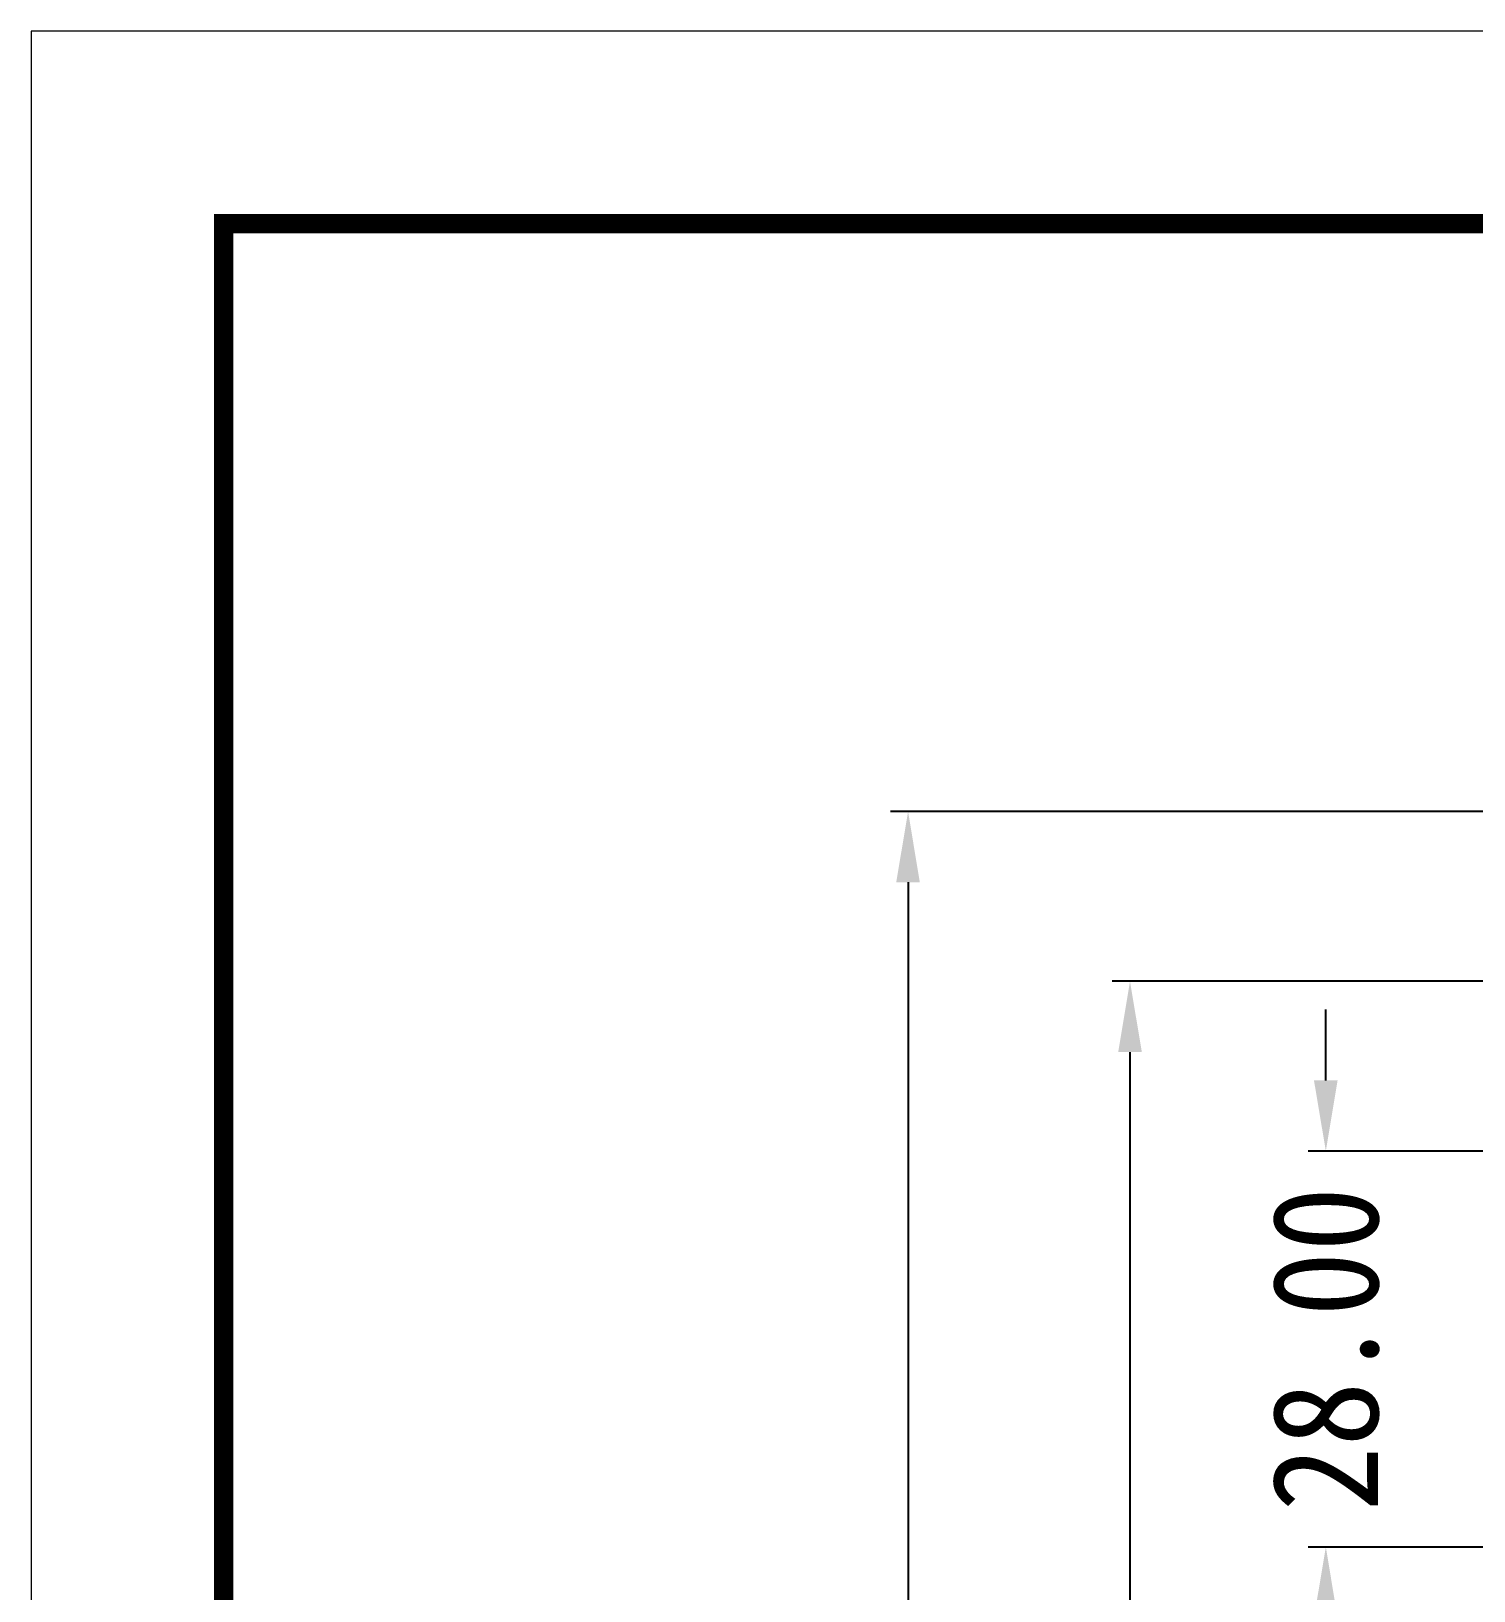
# Model space of a CAD drawing. Header units: inches. Extents: x 1964 to 3446, y -1690 to -1141.
# Drawn here: x 1964.1 to 2066.1, y -1251 to -1140.7 of the extents above; entities that cross this region are included whole.
import ezdxf

# ---------------------------------------------------------------- set-up
doc = ezdxf.new("R2010")
doc.units = ezdxf.units.IN
doc.header["$MEASUREMENT"] = 0
doc.layers.get('0').update_dxf_attribs({"linetype": 'CONTINUOUS'})
doc.layers.get('Defpoints').update_dxf_attribs({"linetype": 'CONTINUOUS'})
doc.layers.add('from', color=7, linetype='CONTINUOUS', lineweight=13)
doc.styles.add('FFS', font='SIMFANG.TTF', dxfattribs={"width": 0.9})
doc.dimstyles.get("Standard").update_dxf_attribs({"dimtxt": 0.18, "dimasz": 0.18, "dimexe": 0.18, "dimexo": 0.0625, "dimgap": 0.09, "dimtad": 0, "dimzin": 0, "dimdsep": 46, "dimtxsty": 'Standard', "dimcen": 0, "dimadec": 0, "dimazin": 0, "dimtfac": 1, "dimtdec": 4, "dimtofl": 0, "dimtmove": 0, "dimatfit": 3, "dimfxl": 0, "dimtolj": 1, "dimtzin": 0, "dimarcsym": 0})

# ---------------------------------------------------------------- blocks, each defined once
blk = doc.blocks.new('*D17')
at = {"color": 6, "lineweight": -2}
for p, q in [((2055.68, -1214.91), (2055.68, -1209.91)), ((2084.92, -1219.91), (2054.43, -1219.91)), ((2084.92, -1247.91), (2054.43, -1247.91)), ((2055.68, -1252.91), (2055.68, -1257.91))]:
    blk.add_line(p, q, dxfattribs=at)
at = {"color": 6}
for points in [[(2054.84, -1214.91), (2056.51, -1214.91), (2055.68, -1219.91)], [(2054.84, -1252.91), (2056.51, -1252.91), (2055.68, -1247.91)]]:
    blk.add_solid(points, dxfattribs=at)
at = {"layer": 'Defpoints', "color": 0}
for p in [(2085.42, -1219.91), (2055.68, -1247.91), (2085.42, -1247.91)]:
    blk.add_point(p, dxfattribs=at)
at = {"color": 4, "insert": (2055.68, -1233.91), "char_height": 7.5, "attachment_point": 5, "rotation": 90, "style": 'FFS'}
blk.add_mtext('\\A1;28.00', dxfattribs=at)
blk = doc.blocks.new('*D18')
at = {"color": 6, "lineweight": -2}
for p, q in [((2075.32, -1207.91), (2040.58, -1207.91)), ((2041.83, -1212.91), (2041.83, -1276.42)), ((2041.83, -1366.91), (2041.83, -1303.4)), ((2075.32, -1371.91), (2040.58, -1371.91))]:
    blk.add_line(p, q, dxfattribs=at)
at = {"color": 6}
for points in [[(2041, -1212.91), (2042.67, -1212.91), (2041.83, -1207.91)], [(2041, -1366.91), (2042.67, -1366.91), (2041.83, -1371.91)]]:
    blk.add_solid(points, dxfattribs=at)
at = {"layer": 'Defpoints', "color": 0}
for p in [(2075.82, -1207.91), (2041.83, -1371.91), (2075.82, -1371.91)]:
    blk.add_point(p, dxfattribs=at)
at = {"color": 4, "insert": (2041.83, -1289.91), "char_height": 7.5, "attachment_point": 5, "rotation": 90, "style": 'FFS'}
blk.add_mtext('\\A1;164.00', dxfattribs=at)
blk = doc.blocks.new('*D19')
at = {"color": 6, "lineweight": -2}
for p, q in [((2077.28, -1195.91), (2024.89, -1195.91)), ((2026.14, -1200.91), (2026.14, -1264.54)), ((2026.14, -1378.91), (2026.14, -1291.52)), ((2077.28, -1383.91), (2024.89, -1383.91))]:
    blk.add_line(p, q, dxfattribs=at)
at = {"color": 6}
for points in [[(2025.3, -1200.91), (2026.97, -1200.91), (2026.14, -1195.91)], [(2025.3, -1378.91), (2026.97, -1378.91), (2026.14, -1383.91)]]:
    blk.add_solid(points, dxfattribs=at)
at = {"layer": 'Defpoints', "color": 0}
for p in [(2077.78, -1195.91), (2026.14, -1383.91), (2077.78, -1383.91)]:
    blk.add_point(p, dxfattribs=at)
at = {"color": 4, "insert": (2026.14, -1278.03), "char_height": 7.5, "attachment_point": 5, "rotation": 90, "style": 'FFS'}
blk.add_mtext('\\A1;188.00', dxfattribs=at)

msp = doc.modelspace()

# ---------------------------------------------------------------- linework, layer by layer
at = {"layer": 'from'}
msp.add_lwpolyline([(1964.132, -1689.672), (2754.069, -1689.672), (2754.069, -1140.737), (1964.132, -1140.737)], close=True, dxfattribs=at)
at = {"layer": 'from', "const_width": 1.361}
msp.add_lwpolyline([(1977.746, -1676.058), (1977.746, -1154.351), (2740.455, -1154.351), (2740.455, -1676.058), (1977.746, -1676.058)], dxfattribs=at)

# ---------------------------------------------------------------- dimensions: what is measured, and where the dimension line sits
for base, p1, p2, picture, middle in [((2026.135, -1383.911), (2077.783, -1195.911), (2077.783, -1383.911), '*D19', (2026.135, -1278.033)), ((2041.832, -1371.911), (2075.819, -1207.911), (2075.819, -1371.911), '*D18', (2041.832, -1289.911)), ((2055.677, -1247.911), (2085.417, -1219.911), (2085.417, -1247.911), '*D17', (2055.677, -1233.911))]:
    dim = msp.add_linear_dim(base=base, p1=p1, p2=p2, angle=90, dimstyle='Standard', override={"dimscale": 2.5, "dimtxt": 3, "dimasz": 2, "dimexe": 0.5, "dimexo": 0.2, "dimtxsty": 'FFS', "dimcen": 5.0292, "dimclrd": 6, "dimclre": 6, "dimclrt": 4, "dimtp": 0, "dimtm": 0})
    dim.commit()
    dim.dimension.update_dxf_attribs({"geometry": picture, "text_midpoint": middle, "dimtype": 160})

doc.saveas('drawing.dxf')
